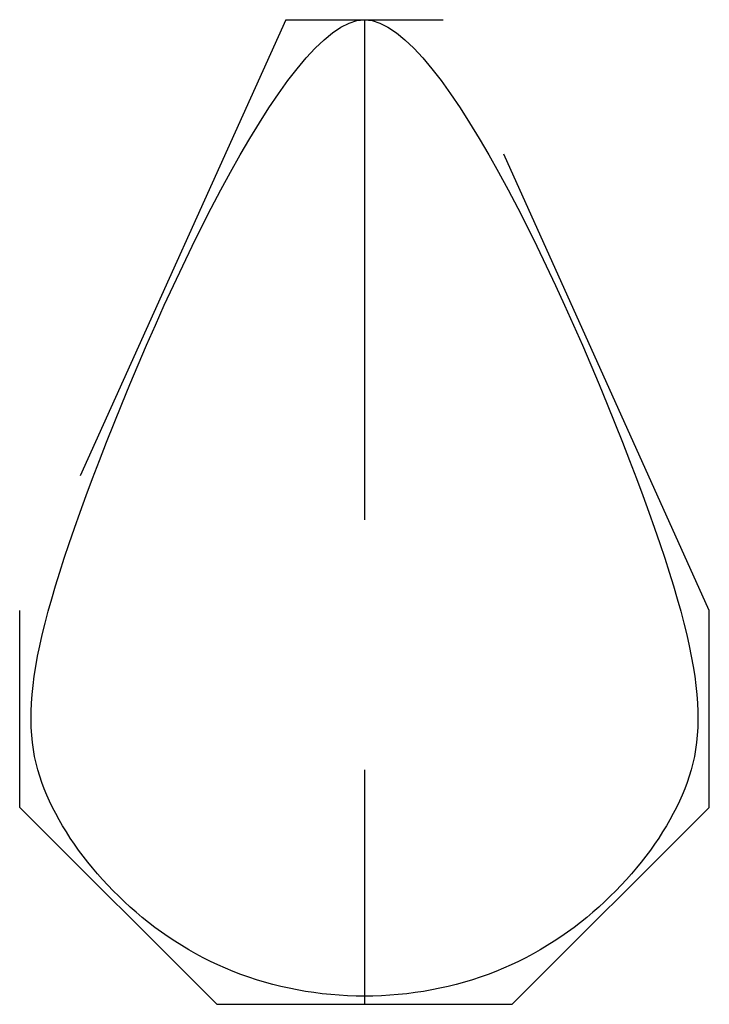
# Model space of a CAD drawing. Header units: millimetres. Extents: x -8.7 to 8.8, y -8.1 to 16.9.
import ezdxf

# ---------------------------------------------------------------- set-up
doc = ezdxf.new("R2010")
doc.units = ezdxf.units.MM
doc.linetypes.add('BORDER', pattern=[44.45, 12.7, -6.35, 12.7, -6.3, 0.1, -6.3])
doc.layers.get('0').update_dxf_attribs({"lineweight": 25, "true_color": 0xffffff})
doc.layers.add('rama', color=7, linetype='BORDER', lineweight=25, true_color=0x000000)

msp = doc.modelspace()

# ---------------------------------------------------------------- linework, layer by layer
msp.add_open_spline([(0, 16.875), (-2, 16.875), (-8.75, 1.875), (-8.75, -3.125), (-3.75, -8.125), (3.75, -8.125), (8.75, -3.125), (8.75, 1.875), (2, 16.875), (0, 16.875)], degree=3)
at = {"layer": 'rama'}
for p, q in [((-2, 16.875), (-8.75, 1.875)), ((-2, 16.875), (2, 16.875)), ((0, 16.875), (0, -8.125)), ((8.75, 1.875), (2, 16.875)), ((-8.75, -3.125), (-8.75, 1.875)), ((8.75, -3.125), (8.75, 1.875)), ((-8.75, -3.125), (-3.75, -8.125)), ((3.75, -8.125), (8.75, -3.125)), ((-3.75, -8.125), (3.75, -8.125))]:
    msp.add_line(p, q, dxfattribs=at)

doc.saveas('drawing.dxf')
